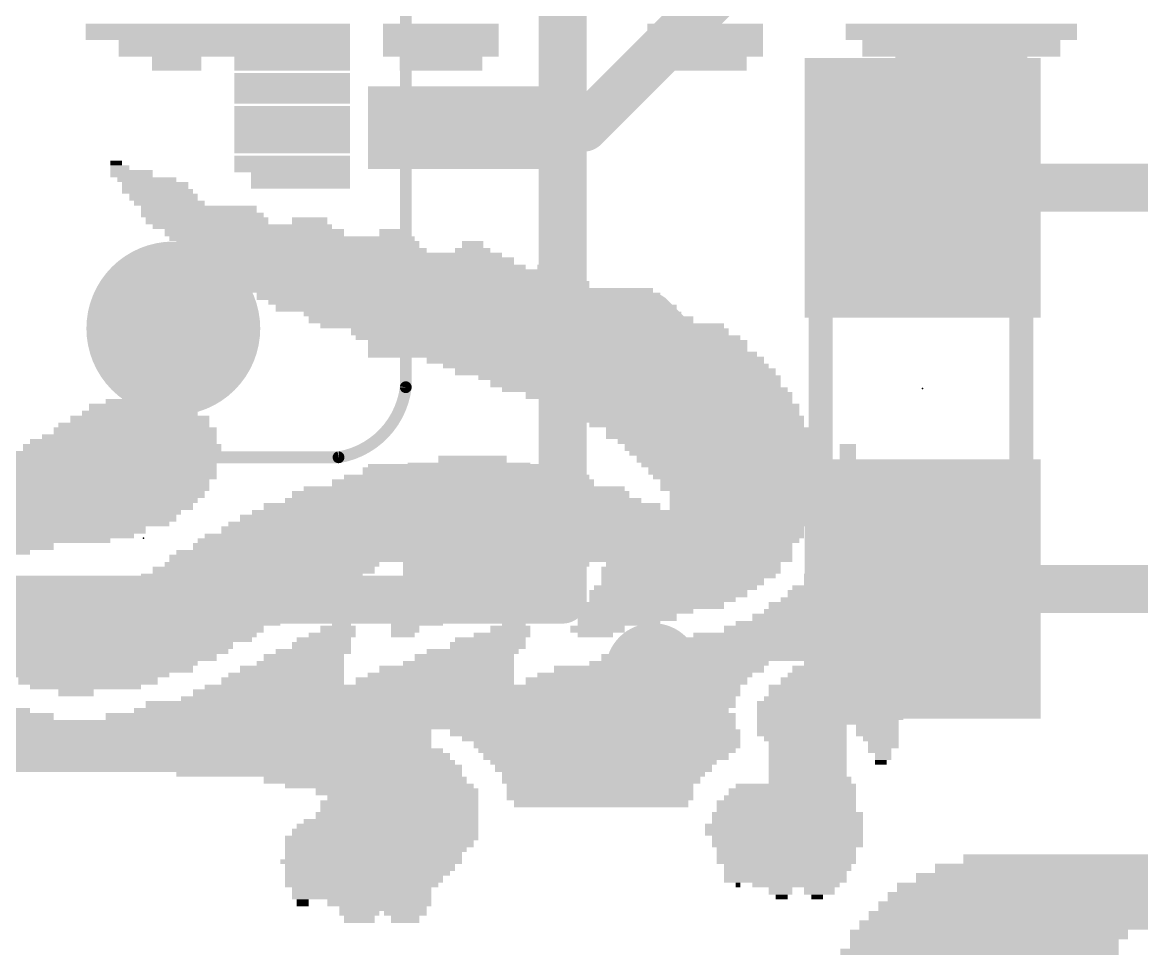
# Model space of a CAD drawing. Extents: x -23 to 93, y -71 to 33.
# Drawn here: x 18.41 to 23.153, y 8.421 to 12.346 of the extents above; entities that cross this region are included whole.
import ezdxf

# ---------------------------------------------------------------- set-up
doc = ezdxf.new("R2010")
doc.units = 0
for name, color, linetype in [('1', 12, 'CONTINUOUS'), ('18', 110, 'CONTINUOUS'), ('21', 41, 'CONTINUOUS'), ('22', 40, 'CONTINUOUS'), ('23', 53, 'CONTINUOUS'), ('24', 53, 'CONTINUOUS'), ('31', 253, 'CONTINUOUS'), ('51', 53, 'CONTINUOUS')]:
    doc.layers.add(name, color=color, linetype=linetype)

# ---------------------------------------------------------------- blocks, each defined once
blk = doc.blocks.new('RECT')
blk.add_solid([(-0.5, -0.5), (0.5, -0.5), (-0.5, 0.5), (0.5, 0.5)])
blk = doc.blocks.new('ROUNDV')
at = {"const_width": 0.5}
blk.add_lwpolyline([(0, -0.25, 1), (0, 0.25, 1), (0, -0.25)], format="xyb", dxfattribs=at)

msp = doc.modelspace()

# ---------------------------------------------------------------- linework, layer by layer
at = {"layer": '1', "const_width": 0.2032}
for points in [[(21.59, 12.7), (20.79, 11.9)], [(20.79, 11.9), (20.25, 11.9)], [(22.225, 11.645), (23.665, 11.645)], [(20.25, 11.1), (21.07, 11.1)], [(21.07, 11.1), (22.225, 9.945)], [(22.225, 9.945), (23.665, 9.945)]]:
    msp.add_lwpolyline(points, dxfattribs=at)
at = {"layer": '1', "const_width": 0.1016}
for points in [[(20.25, 11.9508, 1), (20.25, 11.8492)], [(20.79, 11.8492, 1), (20.79, 11.9508)], [(20.7541, 11.9359, 1), (20.8259, 11.8641)], [(22.225, 11.6958, 1), (22.225, 11.5942)], [(20.25, 11.1508, 1), (20.25, 11.0492)], [(21.1059, 11.1359, 1), (21.0341, 11.0641)], [(21.07, 11.0492, 1), (21.07, 11.1508)], [(22.225, 9.9958, 1), (22.225, 9.8942)], [(22.1891, 9.9091, 1), (22.2609, 9.9809)]]:
    msp.add_lwpolyline(points, format="xyb", dxfattribs=at)
at = {"layer": '21', "const_width": 0.2032}
for points in [[(20.7, 15.5), (20.7, 9.9)], [(20.7, 9.9), (17.4, 9.9)]]:
    msp.add_lwpolyline(points, dxfattribs=at)
at = {"layer": '21'}
for points, const_width in [([(20.7, 9.8492, 1), (20.7, 9.9508)], 0.1016), ([(20.6492, 9.9, 1), (20.7508, 9.9)], 0.1016), ([(21.082, 9.5, 1), (21.082, 9.7, 1), (21.082, 9.5)], 0.2)]:
    msp.add_lwpolyline(points, format="xyb", dxfattribs=dict(at, const_width=const_width))
at = {"layer": '23'}
msp.add_point((22.225, 10.795), dxfattribs=at)
at = {"layer": '24'}
msp.add_point((18.923, 10.16), dxfattribs=at)
at = {"layer": '51'}
for points, const_width in [([(20.035, 12.97), (20.035, 10.8)], 0.05), ([(21.793, 10.439), (21.793, 11.151)], 0.1016), ([(22.644, 10.439), (22.644, 11.151)], 0.1016), ([(19.75, 10.503), (18.36, 10.503)], 0.05)]:
    msp.add_lwpolyline(points, dxfattribs=dict(at, const_width=const_width))
for points, const_width in [([(21.8184, 11.151, 1), (21.7676, 11.151)], 0.0508), ([(22.6694, 11.151, 1), (22.6186, 11.151)], 0.0508), ([(19.75, 10.503, 0.3333), (20.035, 10.8)], 0.05), ([(20.0474, 10.7985, 1), (20.0226, 10.8015)], 0.025), ([(20.0225, 10.8, 1), (20.0475, 10.8)], 0.025), ([(19.748, 10.5153, 1), (19.752, 10.4907)], 0.025), ([(19.75, 10.4905, 1), (19.75, 10.5155)], 0.025), ([(21.7676, 10.439, 1), (21.8184, 10.439)], 0.0508), ([(22.6186, 10.439, 1), (22.6694, 10.439)], 0.0508)]:
    msp.add_lwpolyline(points, format="xyb", dxfattribs=dict(at, const_width=const_width))

# ---------------------------------------------------------------- block references
at = {"layer": '1', "xscale": 1.1, "rotation": 90}
for p in [(22.225, 11.645), (22.225, 9.945)]:
    msp.add_blockref('RECT', p, dxfattribs=at)
at = {"layer": '1', "xscale": 0.75, "yscale": 0.35, "rotation": 180}
for p in [(20.25, 11.9), (20.25, 11.1), (20.25, 10.3)]:
    msp.add_blockref('RECT', p, dxfattribs=at)
at = {"layer": '18', "xscale": 0.7366, "yscale": 0.7366}
msp.add_blockref('ROUNDV', (19.05, 11.049), dxfattribs=at)
msp.add_blockref('ROUNDV', (19.05, 11.049), dxfattribs=at)
at = {"layer": '21', "yscale": 0.04}
for p, xscale in [((24.057, 8.761), 3.56), ((24.057, 8.801), 3.32), ((24.057, 8.721), 3.72), ((24.057, 8.681), 3.88), ((24.057, 8.641), 3.96), ((24.057, 8.601), 4.04), ((22.437, 8.521), 0.96), ((24.057, 8.561), 4.12), ((24.637, 8.521), 3.04), ((22.377, 8.481), 0.92), ((22.337, 8.441), 0.84), ((22.297, 8.401), 0.84)]:
    msp.add_blockref('RECT', p, dxfattribs=dict(at, xscale=xscale))
at = {"layer": '22', "rotation": 180}
for p, xscale, yscale in [((19.239, 12.306), 1.12, 0.07), ((20.184, 12.306), 0.49, 0.07), ((21.304, 12.306), 0.49, 0.07), ((22.389, 12.306), 0.98, 0.07), ((19.309, 12.236), 0.98, 0.07), ((20.184, 12.236), 0.49, 0.07), ((21.304, 12.236), 0.49, 0.07), ((22.389, 12.236), 0.84, 0.07), ((19.064, 12.171), 0.21, 0.06), ((19.554, 12.171), 0.49, 0.06), ((20.184, 12.171), 0.35, 0.06), ((21.304, 12.171), 0.35, 0.06), ((22.389, 12.171), 0.56, 0.06), ((19.554, 12.096), 0.49, 0.07), ((22.424, 12.096), 0.07, 0.07), ((19.554, 12.031), 0.49, 0.06), ((19.554, 11.956), 0.49, 0.07), ((19.554, 11.886), 0.49, 0.07), ((19.554, 11.821), 0.49, 0.06), ((19.554, 11.746), 0.49, 0.07), ((18.808, 11.75), 0.05, 0.02), ((18.823, 11.73), 0.08, 0.02), ((18.873, 11.705), 0.18, 0.03), ((18.938, 11.68), 0.25, 0.02), ((18.973, 11.655), 0.28, 0.03), ((19.589, 11.676), 0.42, 0.07), ((18.983, 11.63), 0.3, 0.02), ((19.008, 11.605), 0.29, 0.03), ((19.033, 11.58), 0.3, 0.02), ((19.158, 11.555), 0.49, 0.03), ((19.173, 11.53), 0.52, 0.02), ((19.193, 11.505), 0.52, 0.03), ((19.343, 11.48), 0.76, 0.02), ((19.628, 11.505), 0.15, 0.03), ((19.393, 11.455), 0.76, 0.03), ((19.553, 11.43), 1.04, 0.02), ((19.973, 11.455), 0.1, 0.03), ((19.578, 11.405), 1.03, 0.03), ((19.618, 11.38), 1.01, 0.02), ((20.318, 11.38), 0.15, 0.02), ((20.318, 11.405), 0.09, 0.03), ((19.778, 11.36), 1.33, 0.02), ((19.823, 11.335), 1.34, 0.03), ((19.873, 11.31), 1.34, 0.02), ((19.983, 11.285), 1.56, 0.03), ((20.653, 11.31), 0.12, 0.02), ((20.033, 11.26), 1.5, 0.02), ((20.073, 11.235), 1.48, 0.03), ((20.218, 11.21), 1.73, 0.02), ((20.258, 11.185), 1.71, 0.03), ((20.293, 11.16), 1.68, 0.02), ((20.333, 11.135), 1.7, 0.03), ((20.403, 11.11), 1.6, 0.02), ((20.438, 11.085), 1.63, 0.03), ((20.528, 11.06), 1.71, 0.02), ((20.603, 11.035), 1.6, 0.03), ((20.638, 11.01), 1.63, 0.02), ((20.693, 10.985), 1.58, 0.03), ((20.738, 10.96), 1.49, 0.02), ((20.773, 10.94), 1.5, 0.02), ((20.838, 10.915), 1.43, 0.03), ((20.883, 10.89), 1.38, 0.02), ((20.923, 10.865), 1.36, 0.03), ((20.983, 10.84), 1.28, 0.02), ((21.008, 10.815), 1.23, 0.03), ((18.933, 10.765), 0.2, 0.03), ((21.048, 10.79), 1.21, 0.02), ((21.108, 10.765), 1.13, 0.03), ((18.913, 10.715), 0.44, 0.03), ((18.923, 10.74), 0.32, 0.02), ((21.143, 10.74), 1.06, 0.02), ((21.173, 10.715), 1.06, 0.03), ((18.908, 10.665), 0.59, 0.03), ((18.908, 10.69), 0.49, 0.02), ((21.218, 10.69), 0.97, 0.02), ((21.253, 10.665), 0.94, 0.03), ((18.888, 10.615), 0.69, 0.03), ((18.883, 10.64), 0.64, 0.02), ((21.268, 10.64), 0.91, 0.02), ((21.318, 10.615), 0.87, 0.03), ((18.838, 10.57), 0.79, 0.02), ((18.863, 10.59), 0.74, 0.02), ((21.318, 10.59), 0.87, 0.02), ((21.343, 10.57), 0.82, 0.02), ((18.808, 10.52), 0.89, 0.02), ((18.833, 10.545), 0.84, 0.03), ((21.358, 10.545), 0.79, 0.03), ((21.368, 10.52), 0.77, 0.02), ((21.908, 10.545), 0.07, 0.03), ((21.908, 10.52), 0.07, 0.02), ((18.778, 10.495), 0.91, 0.03), ((20.318, 10.495), 0.29, 0.03), ((21.383, 10.495), 0.74, 0.03), ((21.908, 10.495), 0.07, 0.03), ((18.713, 10.445), 1.04, 0.03), ((18.763, 10.47), 0.94, 0.02), ((20.293, 10.445), 0.88, 0.03), ((20.303, 10.47), 0.52, 0.02), ((21.393, 10.47), 0.72, 0.02), ((21.408, 10.445), 0.69, 0.03), ((21.923, 10.47), 0.1, 0.02), ((21.923, 10.445), 0.1, 0.03), ((18.648, 10.395), 1.11, 0.03), ((18.688, 10.42), 1.09, 0.02), ((20.278, 10.395), 1.11, 0.03), ((20.293, 10.42), 1.04, 0.02), ((21.418, 10.42), 0.67, 0.02), ((21.433, 10.395), 0.64, 0.03), ((21.933, 10.42), 0.12, 0.02), ((21.948, 10.395), 0.15, 0.03), ((18.553, 10.345), 1.26, 0.03), ((18.573, 10.37), 1.26, 0.02), ((20.268, 10.345), 1.43, 0.03), ((20.283, 10.37), 1.36, 0.02), ((21.433, 10.37), 0.64, 0.02), ((21.453, 10.345), 0.6, 0.03), ((21.948, 10.37), 0.15, 0.02), ((21.948, 10.345), 0.15, 0.03), ((18.443, 10.295), 1.38, 0.03), ((18.503, 10.32), 1.3, 0.02), ((20.273, 10.295), 1.68, 0.03), ((20.278, 10.32), 1.51, 0.02), ((21.453, 10.32), 0.6, 0.02), ((21.453, 10.295), 0.6, 0.03), ((21.948, 10.32), 0.15, 0.02), ((21.958, 10.295), 0.17, 0.03), ((18.343, 10.245), 1.44, 0.03), ((18.378, 10.27), 1.41, 0.02), ((20.543, 10.245), 2.42, 0.03), ((20.568, 10.27), 2.37, 0.02), ((21.948, 10.245), 0.19, 0.03), ((21.958, 10.27), 0.17, 0.02), ((18.193, 10.195), 1.48, 0.03), ((18.268, 10.22), 1.53, 0.02), ((20.488, 10.195), 2.47, 0.03), ((20.518, 10.22), 2.47, 0.02), ((21.948, 10.22), 0.19, 0.02), ((21.963, 10.195), 0.22, 0.03), ((18.033, 10.15), 1.5, 0.02), ((18.118, 10.17), 1.53, 0.02), ((20.428, 10.15), 2.55, 0.02), ((20.453, 10.17), 2.54, 0.02), ((21.948, 10.15), 0.29, 0.02), ((21.948, 10.17), 0.25, 0.02), ((17.778, 10.1), 1.33, 0.02), ((17.888, 10.125), 1.31, 0.03), ((20.368, 10.1), 2.61, 0.02), ((20.403, 10.125), 2.54, 0.03), ((21.948, 10.125), 0.29, 0.03), ((21.948, 10.1), 0.29, 0.02), ((19.468, 10.05), 0.91, 0.02), ((20.353, 10.075), 2.64, 0.03), ((20.418, 10.05), 0.79, 0.02), ((21.253, 10.05), 0.74, 0.02), ((21.933, 10.075), 0.32, 0.03), ((21.933, 10.05), 0.32, 0.02), ((19.383, 10), 0.94, 0.02), ((19.433, 10.025), 0.94, 0.03), ((20.393, 10.025), 0.74, 0.03), ((20.358, 10), 0.67, 0.02), ((21.243, 10.025), 0.76, 0.03), ((21.233, 10), 0.74, 0.02), ((21.908, 10), 0.37, 0.02), ((21.923, 10.025), 0.34, 0.03), ((19.293, 9.95), 0.96, 0.02), ((19.358, 9.975), 0.89, 0.03), ((20.268, 9.95), 0.59, 0.02), ((20.303, 9.975), 0.62, 0.03), ((21.178, 9.95), 0.69, 0.02), ((21.208, 9.975), 0.69, 0.03), ((21.898, 9.95), 0.45, 0.02), ((21.923, 9.975), 0.4, 0.03), ((18.403, 9.925), 0.08, 0.03), ((19.233, 9.925), 0.94, 0.03), ((20.233, 9.925), 0.52, 0.03), ((21.148, 9.925), 0.67, 0.03), ((21.888, 9.925), 0.47, 0.03), ((18.988, 9.875), 1.33, 0.03), ((18.428, 9.9), 0.17, 0.02), ((19.183, 9.9), 0.98, 0.02), ((20.208, 9.9), 0.47, 0.02), ((20.183, 9.875), 0.42, 0.03), ((21.083, 9.875), 0.6, 0.03), ((21.123, 9.9), 0.62, 0.02), ((21.848, 9.875), 0.55, 0.03), ((21.873, 9.9), 0.5, 0.02), ((18.923, 9.825), 1.26, 0.03), ((18.948, 9.85), 1.25, 0.02), ((20.123, 9.85), 0.3, 0.02), ((20.108, 9.825), 0.27, 0.03), ((20.973, 9.825), 0.42, 0.03), ((21.018, 9.85), 0.47, 0.02), ((21.823, 9.825), 0.64, 0.03), ((21.848, 9.85), 0.59, 0.02), ((18.853, 9.775), 1.16, 0.03), ((18.898, 9.8), 1.21, 0.02), ((19.748, 9.775), 0.15, 0.03), ((19.763, 9.8), 0.08, 0.02), ((20.083, 9.8), 0.22, 0.02), ((20.033, 9.775), 0.12, 0.03), ((20.478, 9.775), 0.17, 0.03), ((20.493, 9.8), 0.1, 0.02), ((20.848, 9.775), 0.23, 0.03), ((20.938, 9.8), 0.35, 0.02), ((21.763, 9.775), 0.76, 0.03), ((21.788, 9.8), 0.71, 0.02), ((18.838, 9.75), 1.13, 0.02), ((18.828, 9.73), 1.11, 0.02), ((19.688, 9.73), 0.23, 0.02), ((19.723, 9.75), 0.2, 0.02), ((20.023, 9.75), 0.1, 0.02), ((20.393, 9.73), 0.3, 0.02), ((20.443, 9.75), 0.24, 0.02), ((20.838, 9.75), 0.15, 0.02), ((21.653, 9.73), 1.04, 0.02), ((21.698, 9.75), 0.89, 0.02), ((18.788, 9.705), 1.03, 0.03), ((18.778, 9.68), 1.01, 0.02), ((19.643, 9.68), 0.32, 0.02), ((19.678, 9.705), 0.25, 0.03), ((20.318, 9.68), 0.39, 0.02), ((20.383, 9.705), 0.32, 0.03), ((21.568, 9.68), 1.21, 0.02), ((21.643, 9.705), 1.06, 0.03), ((18.763, 9.655), 0.94, 0.03), ((18.723, 9.63), 0.86, 0.02), ((19.588, 9.63), 0.37, 0.02), ((19.603, 9.655), 0.34, 0.03), ((20.258, 9.63), 0.47, 0.02), ((20.283, 9.655), 0.42, 0.03), ((21.193, 9.63), 0.76, 0.02), ((21.518, 9.655), 1.31, 0.03), ((21.948, 9.63), 0.45, 0.02), ((18.728, 9.605), 0.81, 0.03), ((18.698, 9.58), 0.67, 0.02), ((19.528, 9.58), 0.49, 0.02), ((19.553, 9.605), 0.44, 0.03), ((20.183, 9.58), 0.62, 0.02), ((20.208, 9.605), 0.57, 0.03), ((21.048, 9.58), 0.91, 0.02), ((21.108, 9.605), 0.89, 0.03), ((21.913, 9.58), 0.52, 0.02), ((21.923, 9.605), 0.5, 0.03), ((18.688, 9.555), 0.59, 0.03), ((18.678, 9.53), 0.47, 0.02), ((20.318, 9.53), 2.27, 0.02), ((19.513, 9.555), 0.52, 0.03), ((20.158, 9.555), 0.67, 0.03), ((21.013, 9.555), 0.94, 0.03), ((21.873, 9.53), 0.6, 0.02), ((21.898, 9.555), 0.55, 0.03), ((18.638, 9.505), 0.15, 0.03), ((20.258, 9.48), 2.35, 0.02), ((20.293, 9.505), 2.32, 0.03), ((21.848, 9.48), 0.59, 0.02), ((21.873, 9.505), 0.6, 0.03), ((18.123, 9.43), 0.64, 0.02), ((20.143, 9.43), 2.52, 0.02), ((20.183, 9.455), 2.5, 0.03), ((21.833, 9.455), 0.62, 0.03), ((21.833, 9.43), 0.62, 0.02), ((18.158, 9.405), 0.77, 0.03), ((20.098, 9.405), 2.67, 0.03), ((21.833, 9.405), 0.62, 0.03), ((18.008, 9.335), 4.27, 0.03), ((19.568, 9.36), 3.73, 0.02), ((19.593, 9.38), 3.68, 0.02), ((20.838, 9.335), 1.23, 0.03), ((21.823, 9.38), 0.6, 0.02), ((21.713, 9.36), 0.38, 0.02), ((21.713, 9.335), 0.38, 0.03), ((22.033, 9.36), 0.18, 0.02), ((22.033, 9.335), 0.18, 0.03), ((17.983, 9.285), 4.32, 0.03), ((17.998, 9.31), 4.29, 0.02), ((20.863, 9.31), 1.18, 0.02), ((20.888, 9.285), 1.13, 0.03), ((21.728, 9.31), 0.35, 0.02), ((21.738, 9.285), 0.33, 0.03), ((22.048, 9.31), 0.15, 0.02), ((22.058, 9.285), 0.13, 0.03), ((18.008, 9.26), 4.37, 0.02), ((18.023, 9.235), 4.4, 0.03), ((20.888, 9.26), 1.09, 0.02), ((20.883, 9.235), 1.04, 0.03), ((21.738, 9.26), 0.33, 0.02), ((21.738, 9.235), 0.33, 0.03), ((22.043, 9.26), 0.1, 0.02), ((22.058, 9.235), 0.07, 0.03), ((18.033, 9.21), 4.42, 0.02), ((20.873, 9.21), 0.96, 0.02), ((21.738, 9.21), 0.33, 0.02), ((22.048, 9.21), 0.05, 0.02), ((18.063, 9.185), 4.42, 0.03), ((19.668, 9.16), 1.21, 0.02), ((20.873, 9.185), 0.92, 0.03), ((20.873, 9.16), 0.86, 0.02), ((21.738, 9.185), 0.33, 0.03), ((21.738, 9.16), 0.33, 0.02), ((19.863, 9.135), 0.86, 0.03), ((19.923, 9.11), 0.8, 0.02), ((20.863, 9.135), 0.84, 0.03), ((20.858, 9.11), 0.79, 0.02), ((21.688, 9.11), 0.51, 0.02), ((21.748, 9.135), 0.35, 0.03), ((19.998, 9.085), 0.69, 0.03), ((20.023, 9.06), 0.64, 0.02), ((20.858, 9.085), 0.79, 0.03), ((20.858, 9.06), 0.79, 0.02), ((21.663, 9.06), 0.56, 0.02), ((21.673, 9.085), 0.54, 0.03), ((20.008, 9.035), 0.67, 0.03), ((20.008, 9.01), 0.67, 0.02), ((20.863, 9.035), 0.74, 0.03), ((21.648, 9.035), 0.59, 0.03), ((21.648, 9.01), 0.59, 0.02), ((19.973, 8.96), 0.74, 0.02), ((19.998, 8.985), 0.69, 0.03), ((21.653, 8.985), 0.64, 0.03), ((21.653, 8.96), 0.64, 0.02), ((19.948, 8.915), 0.79, 0.03), ((19.958, 8.94), 0.77, 0.02), ((21.638, 8.94), 0.67, 0.02), ((21.638, 8.915), 0.67, 0.03), ((19.933, 8.89), 0.82, 0.02), ((19.923, 8.865), 0.8, 0.03), ((21.653, 8.89), 0.64, 0.02), ((21.653, 8.865), 0.64, 0.03), ((19.908, 8.84), 0.77, 0.02), ((19.898, 8.815), 0.75, 0.03), ((21.648, 8.84), 0.59, 0.02), ((21.648, 8.815), 0.59, 0.03), ((19.888, 8.79), 0.77, 0.02), ((19.883, 8.765), 0.72, 0.03), ((21.648, 8.79), 0.59, 0.02), ((21.653, 8.765), 0.54, 0.03), ((24.076, 8.761), 3.56, 0.04), ((24.076, 8.801), 3.32, 0.04), ((19.873, 8.74), 0.7, 0.02), ((19.858, 8.715), 0.67, 0.03), ((21.643, 8.74), 0.52, 0.02), ((21.643, 8.715), 0.52, 0.03), ((24.076, 8.721), 3.72, 0.04), ((19.848, 8.69), 0.65, 0.02), ((19.848, 8.665), 0.59, 0.03), ((21.443, 8.69), 0.02, 0.02), ((21.688, 8.69), 0.37, 0.02), ((21.623, 8.665), 0.1, 0.03), ((21.788, 8.665), 0.13, 0.03), ((24.076, 8.681), 3.88, 0.04), ((19.848, 8.64), 0.59, 0.02), ((21.628, 8.64), 0.05, 0.02), ((21.778, 8.64), 0.05, 0.02), ((24.076, 8.641), 3.96, 0.04), ((19.598, 8.615), 0.05, 0.03), ((19.923, 8.615), 0.44, 0.03), ((19.938, 8.59), 0.37, 0.02), ((24.076, 8.601), 4.04, 0.04), ((19.838, 8.57), 0.17, 0.02), ((19.838, 8.545), 0.13, 0.03), ((20.033, 8.57), 0.18, 0.02), ((20.033, 8.545), 0.12, 0.03), ((23.496, 8.521), 3.04, 0.04), ((24.076, 8.561), 4.12, 0.04), ((22.516, 8.481), 1.16, 0.04), ((22.496, 8.441), 1.12, 0.04), ((22.476, 8.401), 1.16, 0.04)]:
    msp.add_blockref('RECT', p, dxfattribs=dict(at, xscale=xscale, yscale=yscale))
at = {"layer": '31', "xscale": 1.1, "rotation": 90}
for p in [(22.225, 11.645), (22.225, 9.945)]:
    msp.add_blockref('RECT', p, dxfattribs=at)
at = {"layer": '31', "xscale": 0.75, "yscale": 0.35, "rotation": 180}
for p in [(20.25, 11.9), (20.25, 11.1), (20.25, 10.3)]:
    msp.add_blockref('RECT', p, dxfattribs=at)
at = {"layer": '51', "xscale": 0.5001, "yscale": 0.95, "rotation": 90}
for p in [(22.2199, 11.3753), (22.2199, 10.2069)]:
    msp.add_blockref('RECT', p, dxfattribs=at)

doc.saveas('drawing.dxf')
